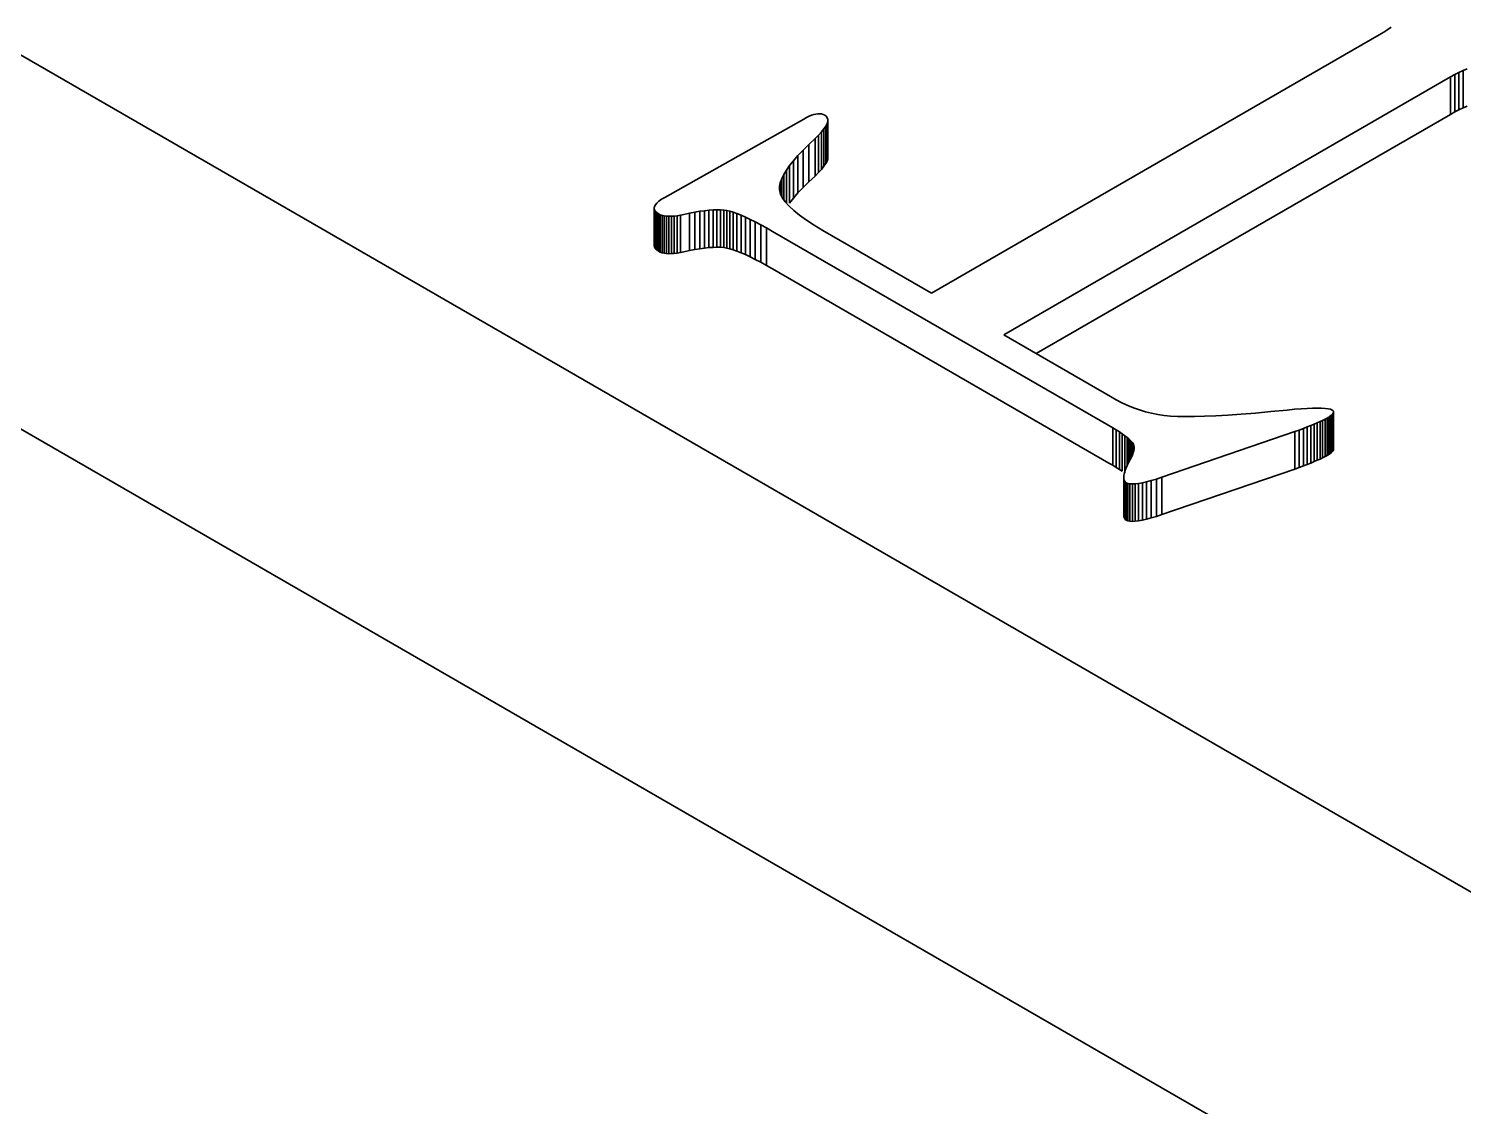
# Model space of a CAD drawing. Header units: millimetres. Extents: x -148 to 148, y -105 to 105.
# Drawn here: x 34.688 to 37.818, y 18.95 to 21.302 of the extents above; entities that cross this region are included whole.
import ezdxf

# ---------------------------------------------------------------- set-up
doc = ezdxf.new("R2010")
doc.units = ezdxf.units.MM
doc.layers.add('粗实线层', color=7, linetype='Continuous', lineweight=35)

msp = doc.modelspace()

# ---------------------------------------------------------------- linework, layer by layer
at = {"layer": '粗实线层', "color": 7, "lineweight": 35, "ltscale": 0.29598}
msp.add_line((40.8722, 16.8477), (30.6192, 22.7673), dxfattribs=at)
at = {"layer": '粗实线层', "color": 7, "lineweight": 35, "ltscale": 0.236784}
msp.add_line((40.554, 17.8479), (32.3516, 22.5836), dxfattribs=at)
at = {"layer": '粗实线层', "color": 7, "lineweight": 35, "ltscale": 0.028192}
msp.add_line((36.6581, 20.7248), (37.6347, 21.2886), dxfattribs=at)
at = {"layer": '粗实线层', "color": 7, "lineweight": 35, "ltscale": 0.00028426}
msp.add_line((37.6347, 21.2886), (37.6445, 21.2944), dxfattribs=at)
at = {"layer": '粗实线层', "color": 7, "lineweight": 35, "ltscale": 0.000260487}
msp.add_line((37.6445, 21.2944), (37.6533, 21.3), dxfattribs=at)
at = {"layer": '粗实线层', "color": 7, "lineweight": 35, "ltscale": 0.000238158}
msp.add_line((37.6533, 21.3), (37.6612, 21.3052), dxfattribs=at)
at = {"layer": '粗实线层', "color": 7, "lineweight": 35, "ltscale": 0.028137}
msp.add_line((37.7902, 21.1967), (36.8155, 20.6339), dxfattribs=at)
at = {"layer": '粗实线层', "color": 7, "lineweight": 35, "ltscale": 0.000268772}
msp.add_line((37.7996, 21.2019), (37.7902, 21.1967), dxfattribs=at)
at = {"layer": '粗实线层', "color": 7, "lineweight": 35, "ltscale": 0.002042}
for p, q in [((37.7902, 21.115), (37.7902, 21.1967)), ((36.4318, 21.0221), (36.4318, 21.1038)), ((36.3485, 20.9215), (36.3485, 21.0032)), ((36.1103, 20.8135), (36.1103, 20.8951)), ((36.1815, 20.8248), (36.1815, 20.9065)), ((36.1899, 20.825), (36.1899, 20.9067)), ((37.5058, 20.3628), (37.5058, 20.4445)), ((37.5209, 20.3705), (37.5209, 20.4522)), ((37.535, 20.3826), (37.535, 20.4643)), ((37.5353, 20.3842), (37.5353, 20.4658)), ((37.0533, 20.3492), (37.0533, 20.4309)), ((37.0774, 20.2402), (37.0774, 20.3218)), ((37.0778, 20.2366), (37.0778, 20.3182)), ((37.0805, 20.2311), (37.0805, 20.3128)), ((37.0908, 20.227), (37.0908, 20.3087)), ((37.1273, 20.2315), (37.1273, 20.3132))]:
    msp.add_line(p, q, dxfattribs=at)
at = {"layer": '粗实线层', "color": 7, "lineweight": 35, "ltscale": 0.000259322}
msp.add_line((37.8088, 21.2066), (37.7996, 21.2019), dxfattribs=at)
at = {"layer": '粗实线层', "color": 7, "lineweight": 35, "ltscale": 0.002041}
for p, q in [((37.7996, 21.1203), (37.7996, 21.2019)), ((37.8088, 21.125), (37.8088, 21.2066)), ((37.8179, 21.1292), (37.8179, 21.2109)), ((36.4315, 21.0178), (36.4315, 21.0995)), ((36.4117, 20.988), (36.4117, 21.0696)), ((36.4182, 20.995), (36.4182, 21.0767)), ((36.4234, 21.0016), (36.4234, 21.0832)), ((36.4274, 21.0075), (36.4274, 21.0892)), ((36.4301, 21.0129), (36.4301, 21.0946)), ((36.3778, 20.9552), (36.3778, 21.0368)), ((36.3903, 20.9675), (36.3903, 21.0491)), ((36.404, 20.9804), (36.404, 21.062)), ((36.357, 20.9322), (36.357, 21.0138)), ((36.3667, 20.9434), (36.3667, 21.0251)), ((36.053, 20.8287), (36.053, 20.9104)), ((36.0535, 20.8254), (36.0535, 20.907)), ((36.0553, 20.8221), (36.0553, 20.9038)), ((36.0584, 20.8191), (36.0584, 20.9007)), ((36.0627, 20.8161), (36.0627, 20.8978)), ((36.0663, 20.8144), (36.0663, 20.896)), ((36.0703, 20.8129), (36.0703, 20.8946)), ((36.0748, 20.8119), (36.0748, 20.8936)), ((36.0797, 20.8112), (36.0797, 20.8929)), ((36.0849, 20.8109), (36.0849, 20.8926)), ((36.0907, 20.811), (36.0907, 20.8927)), ((36.0968, 20.8115), (36.0968, 20.8931)), ((36.1033, 20.8123), (36.1033, 20.8939)), ((36.1299, 20.8177), (36.1299, 20.8993)), ((36.1415, 20.8199), (36.1415, 20.9016)), ((36.1524, 20.8218), (36.1524, 20.9034)), ((36.1627, 20.8232), (36.1627, 20.9048)), ((36.1724, 20.8242), (36.1724, 20.9059)), ((36.1978, 20.8249), (36.1978, 20.9065)), ((36.205, 20.8243), (36.205, 20.9059)), ((36.2115, 20.8233), (36.2115, 20.9049)), ((36.2182, 20.8217), (36.2182, 20.9034)), ((36.2255, 20.8195), (36.2255, 20.9012)), ((36.2336, 20.8166), (36.2336, 20.8983)), ((36.2425, 20.8131), (36.2425, 20.8947)), ((36.2521, 20.8089), (36.2521, 20.8905)), ((36.2624, 20.804), (36.2624, 20.8857)), ((36.2735, 20.7985), (36.2735, 20.8801)), ((36.2853, 20.7922), (36.2853, 20.8739)), ((36.2978, 20.7854), (36.2978, 20.867)), ((37.4929, 20.3571), (37.4929, 20.4388)), ((37.4997, 20.36), (37.4997, 20.4417)), ((37.5114, 20.3655), (37.5114, 20.4472)), ((37.5165, 20.3681), (37.5165, 20.4497)), ((37.5248, 20.3729), (37.5248, 20.4545)), ((37.528, 20.3751), (37.528, 20.4568)), ((37.5307, 20.3772), (37.5307, 20.4588)), ((37.5327, 20.3791), (37.5327, 20.4608)), ((37.5342, 20.3809), (37.5342, 20.4626)), ((37.061, 20.3446), (37.061, 20.4262)), ((37.068, 20.3401), (37.068, 20.4218)), ((37.0742, 20.336), (37.0742, 20.4176)), ((37.0798, 20.3321), (37.0798, 20.4137)), ((37.4507, 20.341), (37.4507, 20.4226)), ((37.4603, 20.3444), (37.4603, 20.4261)), ((37.4693, 20.3478), (37.4693, 20.4294)), ((37.4778, 20.351), (37.4778, 20.4327)), ((37.4856, 20.3541), (37.4856, 20.4358)), ((37.0788, 20.2336), (37.0788, 20.3152)), ((37.1375, 20.2342), (37.1375, 20.3159)), ((37.1486, 20.2375), (37.1486, 20.3191)), ((37.1606, 20.2414), (37.1606, 20.323)), ((37.0829, 20.2293), (37.0829, 20.311)), ((37.0864, 20.2279), (37.0864, 20.3095)), ((37.0962, 20.2267), (37.0962, 20.3084)), ((37.1026, 20.227), (37.1026, 20.3087)), ((37.1099, 20.2279), (37.1099, 20.3096)), ((37.1181, 20.2294), (37.1181, 20.3111))]:
    msp.add_line(p, q, dxfattribs=at)
at = {"layer": '粗实线层', "color": 7, "lineweight": 35, "ltscale": 0.000249836}
for p, q in [((37.8179, 21.2109), (37.8088, 21.2066)), ((37.8179, 21.1292), (37.8088, 21.125))]:
    msp.add_line(p, q, dxfattribs=at)
at = {"layer": '粗实线层', "color": 7, "lineweight": 35, "ltscale": 0.000241385}
msp.add_line((37.8268, 21.2146), (37.8179, 21.2109), dxfattribs=at)
at = {"layer": '粗实线层', "color": 7, "lineweight": 35, "ltscale": 0.000241237}
msp.add_line((37.8268, 21.133), (37.8179, 21.1292), dxfattribs=at)
at = {"layer": '粗实线层', "color": 7, "lineweight": 35, "ltscale": 0.008704}
msp.add_line((36.0759, 20.9339), (36.3794, 21.1047), dxfattribs=at)
at = {"layer": '粗实线层', "color": 7, "lineweight": 35, "ltscale": 0.000168846}
msp.add_line((36.3794, 21.1047), (36.3853, 21.108), dxfattribs=at)
at = {"layer": '粗实线层', "color": 7, "lineweight": 35, "ltscale": 0.00015594}
msp.add_line((36.3853, 21.108), (36.3909, 21.1107), dxfattribs=at)
at = {"layer": '粗实线层', "color": 7, "lineweight": 35, "ltscale": 0.000143522}
msp.add_line((36.3909, 21.1107), (36.3962, 21.1129), dxfattribs=at)
at = {"layer": '粗实线层', "color": 7, "lineweight": 35, "ltscale": 0.000131971}
msp.add_line((36.3962, 21.1129), (36.4012, 21.1145), dxfattribs=at)
at = {"layer": '粗实线层', "color": 7, "lineweight": 35, "ltscale": 0.000120836}
msp.add_line((36.4012, 21.1145), (36.4059, 21.1157), dxfattribs=at)
at = {"layer": '粗实线层', "color": 7, "lineweight": 35, "ltscale": 0.000110918}
msp.add_line((36.4059, 21.1157), (36.4103, 21.1163), dxfattribs=at)
at = {"layer": '粗实线层', "color": 7, "lineweight": 35, "ltscale": 0.000102641}
msp.add_line((36.4103, 21.1163), (36.4144, 21.1164), dxfattribs=at)
at = {"layer": '粗实线层', "color": 7, "lineweight": 35, "ltscale": 9.52491e-05}
msp.add_line((36.4144, 21.1164), (36.4182, 21.1159), dxfattribs=at)
at = {"layer": '粗实线层', "color": 7, "lineweight": 35, "ltscale": 9.06021e-05}
msp.add_line((36.4182, 21.1159), (36.4217, 21.115), dxfattribs=at)
at = {"layer": '粗实线层', "color": 7, "lineweight": 35, "ltscale": 8.80567e-05}
msp.add_line((36.4217, 21.115), (36.4249, 21.1135), dxfattribs=at)
at = {"layer": '粗实线层', "color": 7, "lineweight": 35, "ltscale": 0.000110856}
msp.add_line((36.4249, 21.1135), (36.4284, 21.1108), dxfattribs=at)
at = {"layer": '粗实线层', "color": 7, "lineweight": 35, "ltscale": 9.90676e-05}
msp.add_line((36.4284, 21.1108), (36.4307, 21.1076), dxfattribs=at)
at = {"layer": '粗实线层', "color": 7, "lineweight": 35, "ltscale": 0.00012708}
for p, q in [((36.4315, 21.0995), (36.4301, 21.0946)), ((36.4315, 21.0178), (36.4301, 21.0129))]:
    msp.add_line(p, q, dxfattribs=at)
at = {"layer": '粗实线层', "color": 7, "lineweight": 35, "ltscale": 9.78304e-05}
msp.add_line((36.4307, 21.1076), (36.4318, 21.1038), dxfattribs=at)
at = {"layer": '粗实线层', "color": 7, "lineweight": 35, "ltscale": 0.000108469}
msp.add_line((36.4318, 21.1038), (36.4315, 21.0995), dxfattribs=at)
at = {"layer": '粗实线层', "color": 7, "lineweight": 35, "ltscale": 0.026096}
msp.add_line((37.7902, 21.115), (36.8862, 20.5931), dxfattribs=at)
at = {"layer": '粗实线层', "color": 7, "lineweight": 35, "ltscale": 0.000268958}
msp.add_line((37.7996, 21.1203), (37.7902, 21.115), dxfattribs=at)
at = {"layer": '粗实线层', "color": 7, "lineweight": 35, "ltscale": 0.000259496}
msp.add_line((37.8088, 21.125), (37.7996, 21.1203), dxfattribs=at)
at = {"layer": '粗实线层', "color": 7, "lineweight": 35, "ltscale": 0.000270824}
for p, q in [((36.4117, 21.0696), (36.404, 21.062)), ((36.4117, 20.988), (36.404, 20.9804))]:
    msp.add_line(p, q, dxfattribs=at)
at = {"layer": '粗实线层', "color": 7, "lineweight": 35, "ltscale": 0.00023949}
for p, q in [((36.4182, 21.0767), (36.4117, 21.0696)), ((36.4182, 20.995), (36.4117, 20.988))]:
    msp.add_line(p, q, dxfattribs=at)
at = {"layer": '粗实线层', "color": 7, "lineweight": 35, "ltscale": 0.000208396}
msp.add_line((36.4234, 21.0832), (36.4182, 21.0767), dxfattribs=at)
at = {"layer": '粗实线层', "color": 7, "lineweight": 35, "ltscale": 0.000179438}
msp.add_line((36.4274, 21.0892), (36.4234, 21.0832), dxfattribs=at)
at = {"layer": '粗实线层', "color": 7, "lineweight": 35, "ltscale": 0.000151321}
for p, q in [((36.4301, 21.0946), (36.4274, 21.0892)), ((36.4301, 21.0129), (36.4274, 21.0075))]:
    msp.add_line(p, q, dxfattribs=at)
at = {"layer": '粗实线层', "color": 7, "lineweight": 35, "ltscale": 0.000404245}
for p, q in [((36.3778, 21.0368), (36.3667, 21.0251)), ((36.3778, 20.9552), (36.3667, 20.9434))]:
    msp.add_line(p, q, dxfattribs=at)
at = {"layer": '粗实线层', "color": 7, "lineweight": 35, "ltscale": 0.000437252}
for p, q in [((36.3903, 21.0491), (36.3778, 21.0368)), ((36.3903, 20.9675), (36.3778, 20.9552))]:
    msp.add_line(p, q, dxfattribs=at)
at = {"layer": '粗实线层', "color": 7, "lineweight": 35, "ltscale": 0.000470686}
for p, q in [((36.404, 21.062), (36.3903, 21.0491)), ((36.404, 20.9804), (36.3903, 20.9675))]:
    msp.add_line(p, q, dxfattribs=at)
at = {"layer": '粗实线层', "color": 7, "lineweight": 35, "ltscale": 0.00030945}
msp.add_line((36.3485, 21.0032), (36.3414, 20.993), dxfattribs=at)
at = {"layer": '粗实线层', "color": 7, "lineweight": 35, "ltscale": 0.000340003}
msp.add_line((36.357, 21.0138), (36.3485, 21.0032), dxfattribs=at)
at = {"layer": '粗实线层', "color": 7, "lineweight": 35, "ltscale": 0.000372064}
for p, q in [((36.3667, 21.0251), (36.357, 21.0138)), ((36.3667, 20.9434), (36.357, 20.9322))]:
    msp.add_line(p, q, dxfattribs=at)
at = {"layer": '粗实线层', "color": 7, "lineweight": 35, "ltscale": 0.000179121}
msp.add_line((36.4274, 21.0075), (36.4234, 21.0016), dxfattribs=at)
at = {"layer": '粗实线层', "color": 7, "lineweight": 35, "ltscale": 0.000108088}
msp.add_line((36.4318, 21.0221), (36.4315, 21.0178), dxfattribs=at)
at = {"layer": '粗实线层', "color": 7, "lineweight": 35, "ltscale": 0.000226055}
msp.add_line((36.3312, 20.9744), (36.3281, 20.9659), dxfattribs=at)
at = {"layer": '粗实线层', "color": 7, "lineweight": 35, "ltscale": 0.000251976}
msp.add_line((36.3357, 20.9835), (36.3312, 20.9744), dxfattribs=at)
at = {"layer": '粗实线层', "color": 7, "lineweight": 35, "ltscale": 0.000966644}
msp.add_line((36.3312, 20.9358), (36.3312, 20.9744), dxfattribs=at)
at = {"layer": '粗实线层', "color": 7, "lineweight": 35, "ltscale": 0.000279809}
msp.add_line((36.3414, 20.993), (36.3357, 20.9835), dxfattribs=at)
at = {"layer": '粗实线层', "color": 7, "lineweight": 35, "ltscale": 0.001372}
msp.add_line((36.3357, 20.9286), (36.3357, 20.9835), dxfattribs=at)
at = {"layer": '粗实线层', "color": 7, "lineweight": 35, "ltscale": 0.001797}
msp.add_line((36.3414, 20.9211), (36.3414, 20.993), dxfattribs=at)
at = {"layer": '粗实线层', "color": 7, "lineweight": 35, "ltscale": 0.000208693}
msp.add_line((36.4234, 21.0016), (36.4182, 20.995), dxfattribs=at)
at = {"layer": '粗实线层', "color": 7, "lineweight": 35, "ltscale": 0.000196466}
msp.add_line((36.3263, 20.958), (36.3262, 20.9501), dxfattribs=at)
at = {"layer": '粗实线层', "color": 7, "lineweight": 35, "ltscale": 0.000212703}
msp.add_line((36.3262, 20.9501), (36.3282, 20.9419), dxfattribs=at)
at = {"layer": '粗实线层', "color": 7, "lineweight": 35, "ltscale": 0.000203407}
msp.add_line((36.3281, 20.9659), (36.3263, 20.958), dxfattribs=at)
at = {"layer": '粗实线层', "color": 7, "lineweight": 35, "ltscale": 0.000204468}
msp.add_line((36.3263, 20.9498), (36.3263, 20.958), dxfattribs=at)
at = {"layer": '粗实线层', "color": 7, "lineweight": 35, "ltscale": 0.00058403}
msp.add_line((36.3281, 20.9426), (36.3281, 20.9659), dxfattribs=at)
at = {"layer": '粗实线层', "color": 7, "lineweight": 35, "ltscale": 0.000240059}
msp.add_line((36.3282, 20.9419), (36.3324, 20.9332), dxfattribs=at)
at = {"layer": '粗实线层', "color": 7, "lineweight": 35, "ltscale": 9.02238e-05}
msp.add_line((36.053, 20.9104), (36.0537, 20.9139), dxfattribs=at)
at = {"layer": '粗实线层', "color": 7, "lineweight": 35, "ltscale": 8.57925e-05}
msp.add_line((36.0535, 20.907), (36.053, 20.9104), dxfattribs=at)
at = {"layer": '粗实线层', "color": 7, "lineweight": 35, "ltscale": 0.000104434}
msp.add_line((36.0537, 20.9139), (36.0556, 20.9176), dxfattribs=at)
at = {"layer": '粗实线层', "color": 7, "lineweight": 35, "ltscale": 0.000125134}
msp.add_line((36.0556, 20.9176), (36.0588, 20.9215), dxfattribs=at)
at = {"layer": '粗实线层', "color": 7, "lineweight": 35, "ltscale": 0.000149655}
msp.add_line((36.0588, 20.9215), (36.0633, 20.9255), dxfattribs=at)
at = {"layer": '粗实线层', "color": 7, "lineweight": 35, "ltscale": 0.000176411}
msp.add_line((36.0633, 20.9255), (36.069, 20.9296), dxfattribs=at)
at = {"layer": '粗实线层', "color": 7, "lineweight": 35, "ltscale": 0.000204526}
msp.add_line((36.069, 20.9296), (36.0759, 20.9339), dxfattribs=at)
at = {"layer": '粗实线层', "color": 7, "lineweight": 35, "ltscale": 0.000275668}
msp.add_line((36.3324, 20.9332), (36.3387, 20.9242), dxfattribs=at)
at = {"layer": '粗实线层', "color": 7, "lineweight": 35, "ltscale": 0.000315843}
msp.add_line((36.3387, 20.9242), (36.3471, 20.9148), dxfattribs=at)
at = {"layer": '粗实线层', "color": 7, "lineweight": 35, "ltscale": 0.000360326}
msp.add_line((36.3471, 20.9148), (36.3577, 20.9049), dxfattribs=at)
at = {"layer": '粗实线层', "color": 7, "lineweight": 35, "ltscale": 0.000340302}
msp.add_line((36.357, 20.9322), (36.3485, 20.9215), dxfattribs=at)
at = {"layer": '粗实线层', "color": 7, "lineweight": 35, "ltscale": 9.22218e-05}
msp.add_line((36.0553, 20.9038), (36.0535, 20.907), dxfattribs=at)
at = {"layer": '粗实线层', "color": 7, "lineweight": 35, "ltscale": 0.000108437}
for p, q in [((36.0584, 20.9007), (36.0553, 20.9038)), ((36.0584, 20.8191), (36.0553, 20.8221))]:
    msp.add_line(p, q, dxfattribs=at)
at = {"layer": '粗实线层', "color": 7, "lineweight": 35, "ltscale": 0.000129927}
for p, q in [((36.0627, 20.8978), (36.0584, 20.9007)), ((36.0627, 20.8161), (36.0584, 20.8191))]:
    msp.add_line(p, q, dxfattribs=at)
at = {"layer": '粗实线层', "color": 7, "lineweight": 35, "ltscale": 0.000101167}
for p, q in [((36.0663, 20.896), (36.0627, 20.8978)), ((36.0663, 20.8144), (36.0627, 20.8161))]:
    msp.add_line(p, q, dxfattribs=at)
at = {"layer": '粗实线层', "color": 7, "lineweight": 35, "ltscale": 0.000106774}
for p, q in [((36.0703, 20.8946), (36.0663, 20.896)), ((36.0703, 20.8129), (36.0663, 20.8144))]:
    msp.add_line(p, q, dxfattribs=at)
at = {"layer": '粗实线层', "color": 7, "lineweight": 35, "ltscale": 0.00011437}
for p, q in [((36.0748, 20.8936), (36.0703, 20.8946)), ((36.0748, 20.8119), (36.0703, 20.8129))]:
    msp.add_line(p, q, dxfattribs=at)
at = {"layer": '粗实线层', "color": 7, "lineweight": 35, "ltscale": 0.000123219}
msp.add_line((36.0797, 20.8929), (36.0748, 20.8936), dxfattribs=at)
at = {"layer": '粗实线层', "color": 7, "lineweight": 35, "ltscale": 0.000132187}
msp.add_line((36.0849, 20.8926), (36.0797, 20.8929), dxfattribs=at)
at = {"layer": '粗实线层', "color": 7, "lineweight": 35, "ltscale": 0.000142682}
for p, q in [((36.0907, 20.8927), (36.0849, 20.8926)), ((36.0907, 20.811), (36.0849, 20.8109))]:
    msp.add_line(p, q, dxfattribs=at)
at = {"layer": '粗实线层', "color": 7, "lineweight": 35, "ltscale": 0.000153749}
for p, q in [((36.0968, 20.8931), (36.0907, 20.8927)), ((36.0968, 20.8115), (36.0907, 20.811))]:
    msp.add_line(p, q, dxfattribs=at)
at = {"layer": '粗实线层', "color": 7, "lineweight": 35, "ltscale": 0.000164942}
for p, q in [((36.1033, 20.8939), (36.0968, 20.8931)), ((36.1033, 20.8123), (36.0968, 20.8115))]:
    msp.add_line(p, q, dxfattribs=at)
at = {"layer": '粗实线层', "color": 7, "lineweight": 35, "ltscale": 0.000176541}
msp.add_line((36.1103, 20.8951), (36.1033, 20.8939), dxfattribs=at)
at = {"layer": '粗实线层', "color": 7, "lineweight": 35, "ltscale": 0.000188314}
msp.add_line((36.1177, 20.8967), (36.1103, 20.8951), dxfattribs=at)
at = {"layer": '粗实线层', "color": 7, "lineweight": 35, "ltscale": 0.00031223}
for p, q in [((36.1299, 20.8993), (36.1177, 20.8967)), ((36.1299, 20.8177), (36.1177, 20.815))]:
    msp.add_line(p, q, dxfattribs=at)
at = {"layer": '粗实线层', "color": 7, "lineweight": 35, "ltscale": 0.000294916}
for p, q in [((36.1415, 20.9016), (36.1299, 20.8993)), ((36.1415, 20.8199), (36.1299, 20.8177))]:
    msp.add_line(p, q, dxfattribs=at)
at = {"layer": '粗实线层', "color": 7, "lineweight": 35, "ltscale": 0.000277318}
for p, q in [((36.1524, 20.9034), (36.1415, 20.9016)), ((36.1524, 20.8218), (36.1415, 20.8199))]:
    msp.add_line(p, q, dxfattribs=at)
at = {"layer": '粗实线层', "color": 7, "lineweight": 35, "ltscale": 0.000260733}
for p, q in [((36.1627, 20.9048), (36.1524, 20.9034)), ((36.1627, 20.8232), (36.1524, 20.8218))]:
    msp.add_line(p, q, dxfattribs=at)
at = {"layer": '粗实线层', "color": 7, "lineweight": 35, "ltscale": 0.000243957}
for p, q in [((36.1724, 20.9059), (36.1627, 20.9048)), ((36.1724, 20.8242), (36.1627, 20.8232))]:
    msp.add_line(p, q, dxfattribs=at)
at = {"layer": '粗实线层', "color": 7, "lineweight": 35, "ltscale": 0.000227132}
msp.add_line((36.1815, 20.9065), (36.1724, 20.9059), dxfattribs=at)
at = {"layer": '粗实线层', "color": 7, "lineweight": 35, "ltscale": 0.000211402}
for p, q in [((36.1899, 20.9067), (36.1815, 20.9065)), ((36.1899, 20.825), (36.1815, 20.8248))]:
    msp.add_line(p, q, dxfattribs=at)
at = {"layer": '粗实线层', "color": 7, "lineweight": 35, "ltscale": 0.000195375}
msp.add_line((36.1978, 20.9065), (36.1899, 20.9067), dxfattribs=at)
at = {"layer": '粗实线层', "color": 7, "lineweight": 35, "ltscale": 0.000180667}
for p, q in [((36.205, 20.9059), (36.1978, 20.9065)), ((36.205, 20.8243), (36.1978, 20.8249))]:
    msp.add_line(p, q, dxfattribs=at)
at = {"layer": '粗实线层', "color": 7, "lineweight": 35, "ltscale": 0.00016633}
for p, q in [((36.2115, 20.9049), (36.205, 20.9059)), ((36.2115, 20.8233), (36.205, 20.8243))]:
    msp.add_line(p, q, dxfattribs=at)
at = {"layer": '粗实线层', "color": 7, "lineweight": 35, "ltscale": 0.000169982}
for p, q in [((36.2182, 20.9034), (36.2115, 20.9049)), ((36.2182, 20.8217), (36.2115, 20.8233))]:
    msp.add_line(p, q, dxfattribs=at)
at = {"layer": '粗实线层', "color": 7, "lineweight": 35, "ltscale": 0.000192264}
for p, q in [((36.2255, 20.9012), (36.2182, 20.9034)), ((36.2255, 20.8195), (36.2182, 20.8217))]:
    msp.add_line(p, q, dxfattribs=at)
at = {"layer": '粗实线层', "color": 7, "lineweight": 35, "ltscale": 0.000215009}
msp.add_line((36.2336, 20.8983), (36.2255, 20.9012), dxfattribs=at)
at = {"layer": '粗实线层', "color": 7, "lineweight": 35, "ltscale": 0.000238296}
msp.add_line((36.2425, 20.8947), (36.2336, 20.8983), dxfattribs=at)
at = {"layer": '粗实线层', "color": 7, "lineweight": 35, "ltscale": 0.000261678}
msp.add_line((36.2521, 20.8905), (36.2425, 20.8947), dxfattribs=at)
at = {"layer": '粗实线层', "color": 7, "lineweight": 35, "ltscale": 0.000285489}
msp.add_line((36.2624, 20.8857), (36.2521, 20.8905), dxfattribs=at)
at = {"layer": '粗实线层', "color": 7, "lineweight": 35, "ltscale": 0.000309466}
for p, q in [((36.2735, 20.8801), (36.2624, 20.8857)), ((36.2735, 20.7985), (36.2624, 20.804))]:
    msp.add_line(p, q, dxfattribs=at)
at = {"layer": '粗实线层', "color": 7, "lineweight": 35, "ltscale": 0.000333252}
for p, q in [((36.2853, 20.8739), (36.2735, 20.8801)), ((36.2853, 20.7922), (36.2735, 20.7985))]:
    msp.add_line(p, q, dxfattribs=at)
at = {"layer": '粗实线层', "color": 7, "lineweight": 35, "ltscale": 0.000407202}
msp.add_line((36.3577, 20.9049), (36.3703, 20.8947), dxfattribs=at)
at = {"layer": '粗实线层', "color": 7, "lineweight": 35, "ltscale": 0.000455114}
msp.add_line((36.3703, 20.8947), (36.3851, 20.8841), dxfattribs=at)
at = {"layer": '粗实线层', "color": 7, "lineweight": 35, "ltscale": 0.000504485}
msp.add_line((36.3851, 20.8841), (36.402, 20.8731), dxfattribs=at)
at = {"layer": '粗实线层', "color": 7, "lineweight": 35, "ltscale": 0.000357999}
for p, q in [((36.2978, 20.867), (36.2853, 20.8739)), ((36.2978, 20.7854), (36.2853, 20.7922))]:
    msp.add_line(p, q, dxfattribs=at)
at = {"layer": '粗实线层', "color": 7, "lineweight": 35, "ltscale": 0.000381837}
msp.add_line((36.3111, 20.8595), (36.2978, 20.867), dxfattribs=at)
at = {"layer": '粗实线层', "color": 7, "lineweight": 35, "ltscale": 0.021185}
for p, q in [((37.0449, 20.4358), (36.3111, 20.8595)), ((37.0449, 20.3541), (36.3111, 20.7778))]:
    msp.add_line(p, q, dxfattribs=at)
at = {"layer": '粗实线层', "color": 7, "lineweight": 35, "ltscale": 0.000555036}
msp.add_line((36.402, 20.8731), (36.4211, 20.8617), dxfattribs=at)
at = {"layer": '粗实线层', "color": 7, "lineweight": 35, "ltscale": 0.006843}
msp.add_line((36.4211, 20.8617), (36.6581, 20.7248), dxfattribs=at)
at = {"layer": '粗实线层', "color": 7, "lineweight": 35, "ltscale": 8.5416e-05}
msp.add_line((36.0535, 20.8254), (36.053, 20.8287), dxfattribs=at)
at = {"layer": '粗实线层', "color": 7, "lineweight": 35, "ltscale": 9.2555e-05}
msp.add_line((36.0553, 20.8221), (36.0535, 20.8254), dxfattribs=at)
at = {"layer": '粗实线层', "color": 7, "lineweight": 35, "ltscale": 0.000188393}
msp.add_line((36.1177, 20.815), (36.1103, 20.8135), dxfattribs=at)
at = {"layer": '粗实线层', "color": 7, "lineweight": 35, "ltscale": 0.000227106}
msp.add_line((36.1815, 20.8248), (36.1724, 20.8242), dxfattribs=at)
at = {"layer": '粗实线层', "color": 7, "lineweight": 35, "ltscale": 0.000195366}
msp.add_line((36.1978, 20.8249), (36.1899, 20.825), dxfattribs=at)
at = {"layer": '粗实线层', "color": 7, "lineweight": 35, "ltscale": 0.000214881}
msp.add_line((36.2336, 20.8166), (36.2255, 20.8195), dxfattribs=at)
at = {"layer": '粗实线层', "color": 7, "lineweight": 35, "ltscale": 0.000238438}
msp.add_line((36.2425, 20.8131), (36.2336, 20.8166), dxfattribs=at)
at = {"layer": '粗实线层', "color": 7, "lineweight": 35, "ltscale": 0.000123167}
msp.add_line((36.0797, 20.8112), (36.0748, 20.8119), dxfattribs=at)
at = {"layer": '粗实线层', "color": 7, "lineweight": 35, "ltscale": 0.000132209}
msp.add_line((36.0849, 20.8109), (36.0797, 20.8112), dxfattribs=at)
at = {"layer": '粗实线层', "color": 7, "lineweight": 35, "ltscale": 0.000176477}
msp.add_line((36.1103, 20.8135), (36.1033, 20.8123), dxfattribs=at)
at = {"layer": '粗实线层', "color": 7, "lineweight": 35, "ltscale": 0.000261525}
msp.add_line((36.2521, 20.8089), (36.2425, 20.8131), dxfattribs=at)
at = {"layer": '粗实线层', "color": 7, "lineweight": 35, "ltscale": 0.000285652}
msp.add_line((36.2624, 20.804), (36.2521, 20.8089), dxfattribs=at)
at = {"layer": '粗实线层', "color": 7, "lineweight": 35, "ltscale": 0.000381648}
msp.add_line((36.3111, 20.7778), (36.2978, 20.7854), dxfattribs=at)
at = {"layer": '粗实线层', "color": 7, "lineweight": 35, "ltscale": 0.006733}
msp.add_line((36.8155, 20.6339), (37.0487, 20.4993), dxfattribs=at)
at = {"layer": '粗实线层', "color": 7, "lineweight": 35, "ltscale": 0.000354026}
msp.add_line((37.0487, 20.4993), (37.061, 20.4922), dxfattribs=at)
at = {"layer": '粗实线层', "color": 7, "lineweight": 35, "ltscale": 0.000350469}
msp.add_line((37.061, 20.4922), (37.0734, 20.4857), dxfattribs=at)
at = {"layer": '粗实线层', "color": 7, "lineweight": 35, "ltscale": 0.000347479}
msp.add_line((37.0734, 20.4857), (37.086, 20.4798), dxfattribs=at)
at = {"layer": '粗实线层', "color": 7, "lineweight": 35, "ltscale": 0.000345622}
msp.add_line((37.086, 20.4798), (37.0988, 20.4746), dxfattribs=at)
at = {"layer": '粗实线层', "color": 7, "lineweight": 35, "ltscale": 0.000344212}
msp.add_line((37.0988, 20.4746), (37.1118, 20.47), dxfattribs=at)
at = {"layer": '粗实线层', "color": 7, "lineweight": 35, "ltscale": 0.00034419}
msp.add_line((37.1118, 20.47), (37.125, 20.466), dxfattribs=at)
at = {"layer": '粗实线层', "color": 7, "lineweight": 35, "ltscale": 0.000402086}
msp.add_line((37.4337, 20.4697), (37.4497, 20.4713), dxfattribs=at)
at = {"layer": '粗实线层', "color": 7, "lineweight": 35, "ltscale": 0.0003671}
msp.add_line((37.4497, 20.4713), (37.4643, 20.4725), dxfattribs=at)
at = {"layer": '粗实线层', "color": 7, "lineweight": 35, "ltscale": 0.00033259}
msp.add_line((37.4643, 20.4725), (37.4776, 20.4734), dxfattribs=at)
at = {"layer": '粗实线层', "color": 7, "lineweight": 35, "ltscale": 0.000297846}
msp.add_line((37.4776, 20.4734), (37.4895, 20.4739), dxfattribs=at)
at = {"layer": '粗实线层', "color": 7, "lineweight": 35, "ltscale": 0.000263629}
msp.add_line((37.4895, 20.4739), (37.5, 20.4741), dxfattribs=at)
at = {"layer": '粗实线层', "color": 7, "lineweight": 35, "ltscale": 0.000229683}
msp.add_line((37.5, 20.4741), (37.5092, 20.4739), dxfattribs=at)
at = {"layer": '粗实线层', "color": 7, "lineweight": 35, "ltscale": 0.000195768}
msp.add_line((37.5092, 20.4739), (37.517, 20.4734), dxfattribs=at)
at = {"layer": '粗实线层', "color": 7, "lineweight": 35, "ltscale": 0.00016282}
msp.add_line((37.517, 20.4734), (37.5235, 20.4725), dxfattribs=at)
at = {"layer": '粗实线层', "color": 7, "lineweight": 35, "ltscale": 0.000130644}
msp.add_line((37.5235, 20.4725), (37.5286, 20.4713), dxfattribs=at)
at = {"layer": '粗实线层', "color": 7, "lineweight": 35, "ltscale": 0.000100681}
msp.add_line((37.5286, 20.4713), (37.5323, 20.4697), dxfattribs=at)
at = {"layer": '粗实线层', "color": 7, "lineweight": 35, "ltscale": 0.000344268}
msp.add_line((37.125, 20.466), (37.1383, 20.4627), dxfattribs=at)
at = {"layer": '粗实线层', "color": 7, "lineweight": 35, "ltscale": 0.000345709}
msp.add_line((37.1383, 20.4627), (37.1519, 20.46), dxfattribs=at)
at = {"layer": '粗实线层', "color": 7, "lineweight": 35, "ltscale": 0.000347485}
msp.add_line((37.1519, 20.46), (37.1657, 20.458), dxfattribs=at)
at = {"layer": '粗实线层', "color": 7, "lineweight": 35, "ltscale": 0.000350084}
msp.add_line((37.1657, 20.458), (37.1796, 20.4566), dxfattribs=at)
at = {"layer": '粗实线层', "color": 7, "lineweight": 35, "ltscale": 0.000379782}
msp.add_line((37.1796, 20.4566), (37.1948, 20.4557), dxfattribs=at)
at = {"layer": '粗实线层', "color": 7, "lineweight": 35, "ltscale": 0.000436497}
msp.add_line((37.1948, 20.4557), (37.2122, 20.4553), dxfattribs=at)
at = {"layer": '粗实线层', "color": 7, "lineweight": 35, "ltscale": 0.000492866}
msp.add_line((37.2122, 20.4553), (37.2319, 20.4555), dxfattribs=at)
at = {"layer": '粗实线层', "color": 7, "lineweight": 35, "ltscale": 0.00055028}
msp.add_line((37.2319, 20.4555), (37.2539, 20.4561), dxfattribs=at)
at = {"layer": '粗实线层', "color": 7, "lineweight": 35, "ltscale": 0.000607124}
msp.add_line((37.2539, 20.4561), (37.2782, 20.4571), dxfattribs=at)
at = {"layer": '粗实线层', "color": 7, "lineweight": 35, "ltscale": 0.000664897}
msp.add_line((37.2782, 20.4571), (37.3047, 20.4587), dxfattribs=at)
at = {"layer": '粗实线层', "color": 7, "lineweight": 35, "ltscale": 0.000722407}
msp.add_line((37.3047, 20.4587), (37.3336, 20.4607), dxfattribs=at)
at = {"layer": '粗实线层', "color": 7, "lineweight": 35, "ltscale": 0.000779979}
msp.add_line((37.3336, 20.4607), (37.3647, 20.4632), dxfattribs=at)
at = {"layer": '粗实线层', "color": 7, "lineweight": 35, "ltscale": 0.000837618}
msp.add_line((37.3647, 20.4632), (37.398, 20.4662), dxfattribs=at)
at = {"layer": '粗实线层', "color": 7, "lineweight": 35, "ltscale": 0.000895765}
msp.add_line((37.398, 20.4662), (37.4337, 20.4697), dxfattribs=at)
at = {"layer": '粗实线层', "color": 7, "lineweight": 35, "ltscale": 0.000197367}
for p, q in [((37.4929, 20.4388), (37.4856, 20.4358)), ((37.4929, 20.3571), (37.4856, 20.3541))]:
    msp.add_line(p, q, dxfattribs=at)
at = {"layer": '粗实线层', "color": 7, "lineweight": 35, "ltscale": 0.000183528}
for p, q in [((37.4997, 20.4417), (37.4929, 20.4388)), ((37.4997, 20.36), (37.4929, 20.3571))]:
    msp.add_line(p, q, dxfattribs=at)
at = {"layer": '粗实线层', "color": 7, "lineweight": 35, "ltscale": 0.00016884}
msp.add_line((37.5058, 20.4445), (37.4997, 20.4417), dxfattribs=at)
at = {"layer": '粗实线层', "color": 7, "lineweight": 35, "ltscale": 0.000155101}
msp.add_line((37.5114, 20.4472), (37.5058, 20.4445), dxfattribs=at)
at = {"layer": '粗实线层', "color": 7, "lineweight": 35, "ltscale": 0.000141093}
for p, q in [((37.5165, 20.4497), (37.5114, 20.4472)), ((37.5165, 20.3681), (37.5114, 20.3655))]:
    msp.add_line(p, q, dxfattribs=at)
at = {"layer": '粗实线层', "color": 7, "lineweight": 35, "ltscale": 0.000127717}
msp.add_line((37.5209, 20.4522), (37.5165, 20.4497), dxfattribs=at)
at = {"layer": '粗实线层', "color": 7, "lineweight": 35, "ltscale": 0.000112787}
msp.add_line((37.5248, 20.4545), (37.5209, 20.4522), dxfattribs=at)
at = {"layer": '粗实线层', "color": 7, "lineweight": 35, "ltscale": 9.8609e-05}
for p, q in [((37.528, 20.4568), (37.5248, 20.4545)), ((37.528, 20.3751), (37.5248, 20.3729))]:
    msp.add_line(p, q, dxfattribs=at)
at = {"layer": '粗实线层', "color": 7, "lineweight": 35, "ltscale": 8.42452e-05}
for p, q in [((37.5307, 20.4588), (37.528, 20.4568)), ((37.5307, 20.3772), (37.528, 20.3751))]:
    msp.add_line(p, q, dxfattribs=at)
at = {"layer": '粗实线层', "color": 7, "lineweight": 35, "ltscale": 7.06904e-05}
for p, q in [((37.5327, 20.4608), (37.5307, 20.4588)), ((37.5327, 20.3791), (37.5307, 20.3772))]:
    msp.add_line(p, q, dxfattribs=at)
at = {"layer": '粗实线层', "color": 7, "lineweight": 35, "ltscale": 4.94456e-05}
msp.add_line((37.5323, 20.4697), (37.5339, 20.4686), dxfattribs=at)
at = {"layer": '粗实线层', "color": 7, "lineweight": 35, "ltscale": 5.7849e-05}
for p, q in [((37.5342, 20.4626), (37.5327, 20.4608)), ((37.5342, 20.3809), (37.5327, 20.3791))]:
    msp.add_line(p, q, dxfattribs=at)
at = {"layer": '粗实线层', "color": 7, "lineweight": 35, "ltscale": 4.05884e-05}
msp.add_line((37.5339, 20.4686), (37.5349, 20.4673), dxfattribs=at)
at = {"layer": '粗实线层', "color": 7, "lineweight": 35, "ltscale": 4.72561e-05}
msp.add_line((37.535, 20.4643), (37.5342, 20.4626), dxfattribs=at)
at = {"layer": '粗实线层', "color": 7, "lineweight": 35, "ltscale": 3.67361e-05}
msp.add_line((37.5349, 20.4673), (37.5353, 20.4658), dxfattribs=at)
at = {"layer": '粗实线层', "color": 7, "lineweight": 35, "ltscale": 3.93284e-05}
for p, q in [((37.5353, 20.4658), (37.535, 20.4643)), ((37.5353, 20.3842), (37.535, 20.3826))]:
    msp.add_line(p, q, dxfattribs=at)
at = {"layer": '粗实线层', "color": 7, "lineweight": 35, "ltscale": 0.000242599}
msp.add_line((37.0533, 20.4309), (37.0449, 20.4358), dxfattribs=at)
at = {"layer": '粗实线层', "color": 7, "lineweight": 35, "ltscale": 0.000224596}
msp.add_line((37.061, 20.4262), (37.0533, 20.4309), dxfattribs=at)
at = {"layer": '粗实线层', "color": 7, "lineweight": 35, "ltscale": 0.000206265}
for p, q in [((37.068, 20.4218), (37.061, 20.4262)), ((37.068, 20.3401), (37.061, 20.3446))]:
    msp.add_line(p, q, dxfattribs=at)
at = {"layer": '粗实线层', "color": 7, "lineweight": 35, "ltscale": 0.000187691}
for p, q in [((37.0742, 20.4176), (37.068, 20.4218)), ((37.0742, 20.336), (37.068, 20.3401))]:
    msp.add_line(p, q, dxfattribs=at)
at = {"layer": '粗实线层', "color": 7, "lineweight": 35, "ltscale": 0.000170069}
msp.add_line((37.0798, 20.4137), (37.0742, 20.4176), dxfattribs=at)
at = {"layer": '粗实线层', "color": 7, "lineweight": 35, "ltscale": 0.000152054}
msp.add_line((37.0847, 20.4101), (37.0798, 20.4137), dxfattribs=at)
at = {"layer": '粗实线层', "color": 7, "lineweight": 35, "ltscale": 0.00156}
msp.add_line((37.0847, 20.3477), (37.0847, 20.4101), dxfattribs=at)
at = {"layer": '粗实线层', "color": 7, "lineweight": 35, "ltscale": 0.000134469}
msp.add_line((37.0888, 20.4067), (37.0847, 20.4101), dxfattribs=at)
at = {"layer": '粗实线层', "color": 7, "lineweight": 35, "ltscale": 0.007669}
for p, q in [((37.4507, 20.4226), (37.1606, 20.323)), ((37.4507, 20.341), (37.1606, 20.2414))]:
    msp.add_line(p, q, dxfattribs=at)
at = {"layer": '粗实线层', "color": 7, "lineweight": 35, "ltscale": 0.000254604}
for p, q in [((37.4603, 20.4261), (37.4507, 20.4226)), ((37.4603, 20.3444), (37.4507, 20.341))]:
    msp.add_line(p, q, dxfattribs=at)
at = {"layer": '粗实线层', "color": 7, "lineweight": 35, "ltscale": 0.000240072}
for p, q in [((37.4693, 20.4294), (37.4603, 20.4261)), ((37.4693, 20.3478), (37.4603, 20.3444))]:
    msp.add_line(p, q, dxfattribs=at)
at = {"layer": '粗实线层', "color": 7, "lineweight": 35, "ltscale": 0.000225923}
for p, q in [((37.4778, 20.4327), (37.4693, 20.4294)), ((37.4778, 20.351), (37.4693, 20.3478))]:
    msp.add_line(p, q, dxfattribs=at)
at = {"layer": '粗实线层', "color": 7, "lineweight": 35, "ltscale": 0.000211663}
for p, q in [((37.4856, 20.4358), (37.4778, 20.4327)), ((37.4856, 20.3541), (37.4778, 20.351))]:
    msp.add_line(p, q, dxfattribs=at)
at = {"layer": '粗实线层', "color": 7, "lineweight": 35, "ltscale": 0.001259}
msp.add_line((37.0888, 20.3563), (37.0888, 20.4067), dxfattribs=at)
at = {"layer": '粗实线层', "color": 7, "lineweight": 35, "ltscale": 0.000116935}
msp.add_line((37.0923, 20.4035), (37.0888, 20.4067), dxfattribs=at)
at = {"layer": '粗实线层', "color": 7, "lineweight": 35, "ltscale": 0.00102}
msp.add_line((37.0923, 20.3627), (37.0923, 20.4035), dxfattribs=at)
at = {"layer": '粗实线层', "color": 7, "lineweight": 35, "ltscale": 9.98402e-05}
msp.add_line((37.095, 20.4006), (37.0923, 20.4035), dxfattribs=at)
at = {"layer": '粗实线层', "color": 7, "lineweight": 35, "ltscale": 0.000801468}
msp.add_line((37.095, 20.3686), (37.095, 20.4006), dxfattribs=at)
at = {"layer": '粗实线层', "color": 7, "lineweight": 35, "ltscale": 8.37098e-05}
msp.add_line((37.0971, 20.398), (37.095, 20.4006), dxfattribs=at)
at = {"layer": '粗实线层', "color": 7, "lineweight": 35, "ltscale": 0.000124617}
msp.add_line((37.0965, 20.3721), (37.0981, 20.3768), dxfattribs=at)
at = {"layer": '粗实线层', "color": 7, "lineweight": 35, "ltscale": 0.000605011}
msp.add_line((37.0971, 20.3738), (37.0971, 20.398), dxfattribs=at)
at = {"layer": '粗实线层', "color": 7, "lineweight": 35, "ltscale": 7.62949e-05}
msp.add_line((37.0985, 20.3953), (37.0971, 20.398), dxfattribs=at)
at = {"layer": '粗实线层', "color": 7, "lineweight": 35, "ltscale": 0.000113338}
msp.add_line((37.0981, 20.3768), (37.0992, 20.3812), dxfattribs=at)
at = {"layer": '粗实线层', "color": 7, "lineweight": 35, "ltscale": 0.000421524}
msp.add_line((37.0985, 20.3785), (37.0985, 20.3953), dxfattribs=at)
at = {"layer": '粗实线层', "color": 7, "lineweight": 35, "ltscale": 7.95115e-05}
msp.add_line((37.0995, 20.3923), (37.0985, 20.3953), dxfattribs=at)
at = {"layer": '粗实线层', "color": 7, "lineweight": 35, "ltscale": 0.000102178}
msp.add_line((37.0992, 20.3812), (37.0998, 20.3852), dxfattribs=at)
at = {"layer": '粗实线层', "color": 7, "lineweight": 35, "ltscale": 0.000234604}
msp.add_line((37.0995, 20.3829), (37.0995, 20.3923), dxfattribs=at)
at = {"layer": '粗实线层', "color": 7, "lineweight": 35, "ltscale": 8.46003e-05}
msp.add_line((37.0999, 20.3889), (37.0995, 20.3923), dxfattribs=at)
at = {"layer": '粗实线层', "color": 7, "lineweight": 35, "ltscale": 9.27254e-05}
msp.add_line((37.0998, 20.3852), (37.0999, 20.3889), dxfattribs=at)
at = {"layer": '粗实线层', "color": 7, "lineweight": 35, "ltscale": 4.69146e-05}
msp.add_line((37.535, 20.3826), (37.5342, 20.3809), dxfattribs=at)
at = {"layer": '粗实线层', "color": 7, "lineweight": 35, "ltscale": 0.000242791}
msp.add_line((37.0533, 20.3492), (37.0449, 20.3541), dxfattribs=at)
at = {"layer": '粗实线层', "color": 7, "lineweight": 35, "ltscale": 0.000224398}
msp.add_line((37.061, 20.3446), (37.0533, 20.3492), dxfattribs=at)
at = {"layer": '粗实线层', "color": 7, "lineweight": 35, "ltscale": 0.000178569}
msp.add_line((37.0823, 20.3421), (37.0851, 20.3487), dxfattribs=at)
at = {"layer": '粗实线层', "color": 7, "lineweight": 35, "ltscale": 0.00019893}
msp.add_line((37.0851, 20.3487), (37.0886, 20.3559), dxfattribs=at)
at = {"layer": '粗实线层', "color": 7, "lineweight": 35, "ltscale": 0.000163732}
msp.add_line((37.0886, 20.3559), (37.0917, 20.3616), dxfattribs=at)
at = {"layer": '粗实线层', "color": 7, "lineweight": 35, "ltscale": 0.000150303}
msp.add_line((37.0917, 20.3616), (37.0944, 20.367), dxfattribs=at)
at = {"layer": '粗实线层', "color": 7, "lineweight": 35, "ltscale": 0.000137448}
msp.add_line((37.0944, 20.367), (37.0965, 20.3721), dxfattribs=at)
at = {"layer": '粗实线层', "color": 7, "lineweight": 35, "ltscale": 0.000168683}
msp.add_line((37.5058, 20.3628), (37.4997, 20.36), dxfattribs=at)
at = {"layer": '粗实线层', "color": 7, "lineweight": 35, "ltscale": 0.000155266}
msp.add_line((37.5114, 20.3655), (37.5058, 20.3628), dxfattribs=at)
at = {"layer": '粗实线层', "color": 7, "lineweight": 35, "ltscale": 0.000127533}
msp.add_line((37.5209, 20.3705), (37.5165, 20.3681), dxfattribs=at)
at = {"layer": '粗实线层', "color": 7, "lineweight": 35, "ltscale": 0.000112985}
msp.add_line((37.5248, 20.3729), (37.5209, 20.3705), dxfattribs=at)
at = {"layer": '粗实线层', "color": 7, "lineweight": 35, "ltscale": 0.000104701}
msp.add_line((37.0774, 20.3218), (37.0777, 20.326), dxfattribs=at)
at = {"layer": '粗实线层', "color": 7, "lineweight": 35, "ltscale": 9.05715e-05}
for p, q in [((37.0778, 20.3182), (37.0774, 20.3218)), ((37.0778, 20.2366), (37.0774, 20.2402))]:
    msp.add_line(p, q, dxfattribs=at)
at = {"layer": '粗实线层', "color": 7, "lineweight": 35, "ltscale": 0.000121878}
msp.add_line((37.0777, 20.326), (37.0786, 20.3308), dxfattribs=at)
at = {"layer": '粗实线层', "color": 7, "lineweight": 35, "ltscale": 7.98612e-05}
msp.add_line((37.0788, 20.3152), (37.0778, 20.3182), dxfattribs=at)
at = {"layer": '粗实线层', "color": 7, "lineweight": 35, "ltscale": 0.000139591}
msp.add_line((37.0786, 20.3308), (37.0801, 20.3362), dxfattribs=at)
at = {"layer": '粗实线层', "color": 7, "lineweight": 35, "ltscale": 7.36592e-05}
msp.add_line((37.0805, 20.3128), (37.0788, 20.3152), dxfattribs=at)
at = {"layer": '粗实线层', "color": 7, "lineweight": 35, "ltscale": 0.000158817}
msp.add_line((37.0801, 20.3362), (37.0823, 20.3421), dxfattribs=at)
at = {"layer": '粗实线层', "color": 7, "lineweight": 35, "ltscale": 0.000262314}
msp.add_line((37.1375, 20.3159), (37.1273, 20.3132), dxfattribs=at)
at = {"layer": '粗实线层', "color": 7, "lineweight": 35, "ltscale": 0.000289202}
for p, q in [((37.1486, 20.3191), (37.1375, 20.3159)), ((37.1486, 20.2375), (37.1375, 20.2342))]:
    msp.add_line(p, q, dxfattribs=at)
at = {"layer": '粗实线层', "color": 7, "lineweight": 35, "ltscale": 0.000316075}
for p, q in [((37.1606, 20.323), (37.1486, 20.3191)), ((37.1606, 20.2414), (37.1486, 20.2375))]:
    msp.add_line(p, q, dxfattribs=at)
at = {"layer": '粗实线层', "color": 7, "lineweight": 35, "ltscale": 7.4175e-05}
msp.add_line((37.0829, 20.311), (37.0805, 20.3128), dxfattribs=at)
at = {"layer": '粗实线层', "color": 7, "lineweight": 35, "ltscale": 9.5074e-05}
for p, q in [((37.0864, 20.3095), (37.0829, 20.311)), ((37.0864, 20.2279), (37.0829, 20.2293))]:
    msp.add_line(p, q, dxfattribs=at)
at = {"layer": '粗实线层', "color": 7, "lineweight": 35, "ltscale": 0.000113419}
msp.add_line((37.0908, 20.3087), (37.0864, 20.3095), dxfattribs=at)
at = {"layer": '粗实线层', "color": 7, "lineweight": 35, "ltscale": 0.000135215}
msp.add_line((37.0962, 20.3084), (37.0908, 20.3087), dxfattribs=at)
at = {"layer": '粗实线层', "color": 7, "lineweight": 35, "ltscale": 0.000158875}
msp.add_line((37.1026, 20.3087), (37.0962, 20.3084), dxfattribs=at)
at = {"layer": '粗实线层', "color": 7, "lineweight": 35, "ltscale": 0.000184152}
msp.add_line((37.1099, 20.3096), (37.1026, 20.3087), dxfattribs=at)
at = {"layer": '粗实线层', "color": 7, "lineweight": 35, "ltscale": 0.000209358}
for p, q in [((37.1181, 20.3111), (37.1099, 20.3096)), ((37.1181, 20.2294), (37.1099, 20.2279))]:
    msp.add_line(p, q, dxfattribs=at)
at = {"layer": '粗实线层', "color": 7, "lineweight": 35, "ltscale": 0.000235973}
msp.add_line((37.1273, 20.3132), (37.1181, 20.3111), dxfattribs=at)
at = {"layer": '粗实线层', "color": 7, "lineweight": 35, "ltscale": 7.95005e-05}
msp.add_line((37.0788, 20.2336), (37.0778, 20.2366), dxfattribs=at)
at = {"layer": '粗实线层', "color": 7, "lineweight": 35, "ltscale": 7.39717e-05}
msp.add_line((37.0805, 20.2311), (37.0788, 20.2336), dxfattribs=at)
at = {"layer": '粗实线层', "color": 7, "lineweight": 35, "ltscale": 7.39402e-05}
msp.add_line((37.0829, 20.2293), (37.0805, 20.2311), dxfattribs=at)
at = {"layer": '粗实线层', "color": 7, "lineweight": 35, "ltscale": 0.000113492}
msp.add_line((37.0908, 20.227), (37.0864, 20.2279), dxfattribs=at)
at = {"layer": '粗实线层', "color": 7, "lineweight": 35, "ltscale": 0.000135196}
msp.add_line((37.0962, 20.2267), (37.0908, 20.227), dxfattribs=at)
at = {"layer": '粗实线层', "color": 7, "lineweight": 35, "ltscale": 0.000158893}
msp.add_line((37.1026, 20.227), (37.0962, 20.2267), dxfattribs=at)
at = {"layer": '粗实线层', "color": 7, "lineweight": 35, "ltscale": 0.000184105}
msp.add_line((37.1099, 20.2279), (37.1026, 20.227), dxfattribs=at)
at = {"layer": '粗实线层', "color": 7, "lineweight": 35, "ltscale": 0.000235888}
msp.add_line((37.1273, 20.2315), (37.1181, 20.2294), dxfattribs=at)
at = {"layer": '粗实线层', "color": 7, "lineweight": 35, "ltscale": 0.000262412}
msp.add_line((37.1375, 20.2342), (37.1273, 20.2315), dxfattribs=at)

doc.saveas('drawing.dxf')
